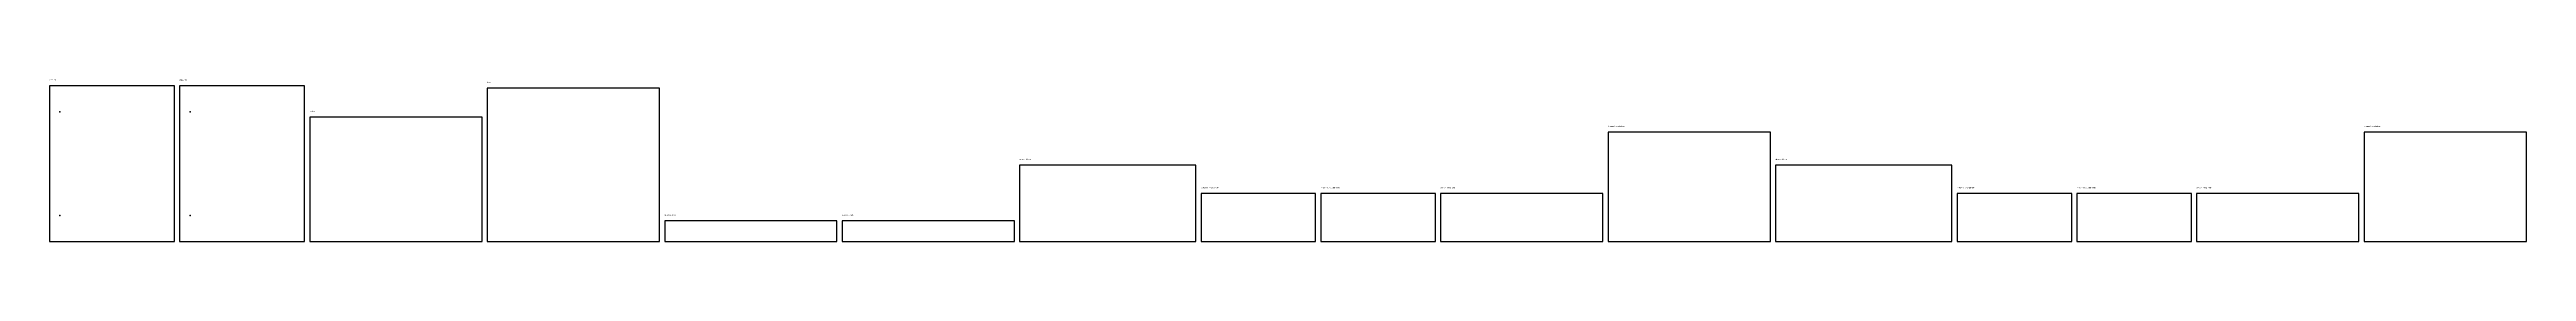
# Model space of a CAD drawing. Header units: metres. Extents: x 0 to 476, y 0 to 31.
import ezdxf

# ---------------------------------------------------------------- set-up
doc = ezdxf.new("R2010")
doc.units = ezdxf.units.M
doc.layers.add('Drill', color=7, linetype='Continuous')
doc.layers.add('Profile', color=7, linetype='Continuous')

msp = doc.modelspace()

# ---------------------------------------------------------------- linework, layer by layer
at = {"layer": 'Drill'}
for p in [(2, 25), (27, 25), (2, 5), (27, 5)]:
    msp.add_point(p, dxfattribs=at)
at = {"layer": 'Profile'}
for p, q in [((24, 30), (0, 30)), ((0, 30), (0, 0)), ((24, 0), (24, 30)), ((49, 30), (25, 30)), ((25, 30), (25, 0)), ((49, 0), (49, 30)), ((117.188, 29.547), (84.094, 29.547)), ((84.094, 29.547), (84.094, 0)), ((117.188, 0), (117.188, 29.547)), ((83.094, 24), (50, 24)), ((50, 24), (50, 0)), ((83.094, 0), (83.094, 24)), ((330.627, 21.094), (299.439, 21.094)), ((299.439, 21.094), (299.439, 0)), ((330.627, 0), (330.627, 21.094)), ((475.878, 21.094), (444.69, 21.094)), ((444.69, 21.094), (444.69, 0)), ((475.878, 0), (475.878, 21.094)), ((220.251, 14.75), (186.376, 14.75)), ((186.376, 14.75), (186.376, 0)), ((220.251, 0), (220.251, 14.75)), ((365.502, 14.75), (331.627, 14.75)), ((331.627, 14.75), (331.627, 0)), ((365.502, 0), (365.502, 14.75)), ((243.251, 9.25), (221.251, 9.25)), ((221.251, 9.25), (221.251, 0)), ((243.251, 0), (243.251, 9.25)), ((266.251, 9.25), (244.251, 9.25)), ((244.251, 9.25), (244.251, 0)), ((266.251, 0), (266.251, 9.25)), ((298.439, 9.25), (267.251, 9.25)), ((267.251, 9.25), (267.251, 0)), ((298.439, 0), (298.439, 9.25)), ((388.502, 9.25), (366.502, 9.25)), ((366.502, 9.25), (366.502, 0)), ((388.502, 0), (388.502, 9.25)), ((411.502, 9.25), (389.502, 9.25)), ((389.502, 9.25), (389.502, 0)), ((411.502, 0), (411.502, 9.25)), ((443.69, 9.25), (412.502, 9.25)), ((412.502, 9.25), (412.502, 0)), ((443.69, 0), (443.69, 9.25)), ((0, 0), (24, 0)), ((25, 0), (49, 0)), ((50, 0), (83.094, 0)), ((84.094, 0), (117.188, 0)), ((151.282, 4), (118.188, 4)), ((118.188, 4), (118.188, 0)), ((118.188, 0), (151.282, 0)), ((151.282, 0), (151.282, 4)), ((185.376, 4), (152.282, 4)), ((152.282, 4), (152.282, 0)), ((152.282, 0), (185.376, 0)), ((185.376, 0), (185.376, 4)), ((186.376, 0), (220.251, 0)), ((221.251, 0), (243.251, 0)), ((244.251, 0), (266.251, 0)), ((267.251, 0), (298.439, 0)), ((299.439, 0), (330.627, 0)), ((331.627, 0), (365.502, 0)), ((366.502, 0), (388.502, 0)), ((389.502, 0), (411.502, 0)), ((412.502, 0), (443.69, 0)), ((444.69, 0), (475.878, 0))]:
    msp.add_line(p, q, dxfattribs=at)

# ---------------------------------------------------------------- texts
for s, p in [('side-left', (0, 31)), ('side-right', (25, 31)), ('back', (84.094, 30.547)), ('bottom', (50, 25)), ('drawer-1-box-bottom', (299.439, 22.094)), ('drawer-2-box-bottom', (444.69, 22.094)), ('drawer-1-front', (186.376, 15.75)), ('drawer-2-front', (331.627, 15.75)), ('drawer-1-box-side-left', (221.251, 10.25)), ('drawer-1-box-side-right', (244.251, 10.25)), ('drawer-1-box-back', (267.251, 10.25)), ('drawer-2-box-side-left', (366.502, 10.25)), ('drawer-2-box-side-right', (389.502, 10.25)), ('drawer-2-box-back', (412.502, 10.25)), ('stretcher-front', (118.188, 5)), ('stretcher-back', (152.282, 5))]:
    msp.add_text(s, height=0.25, dxfattribs=at).set_placement(p)

doc.saveas('drawing.dxf')
